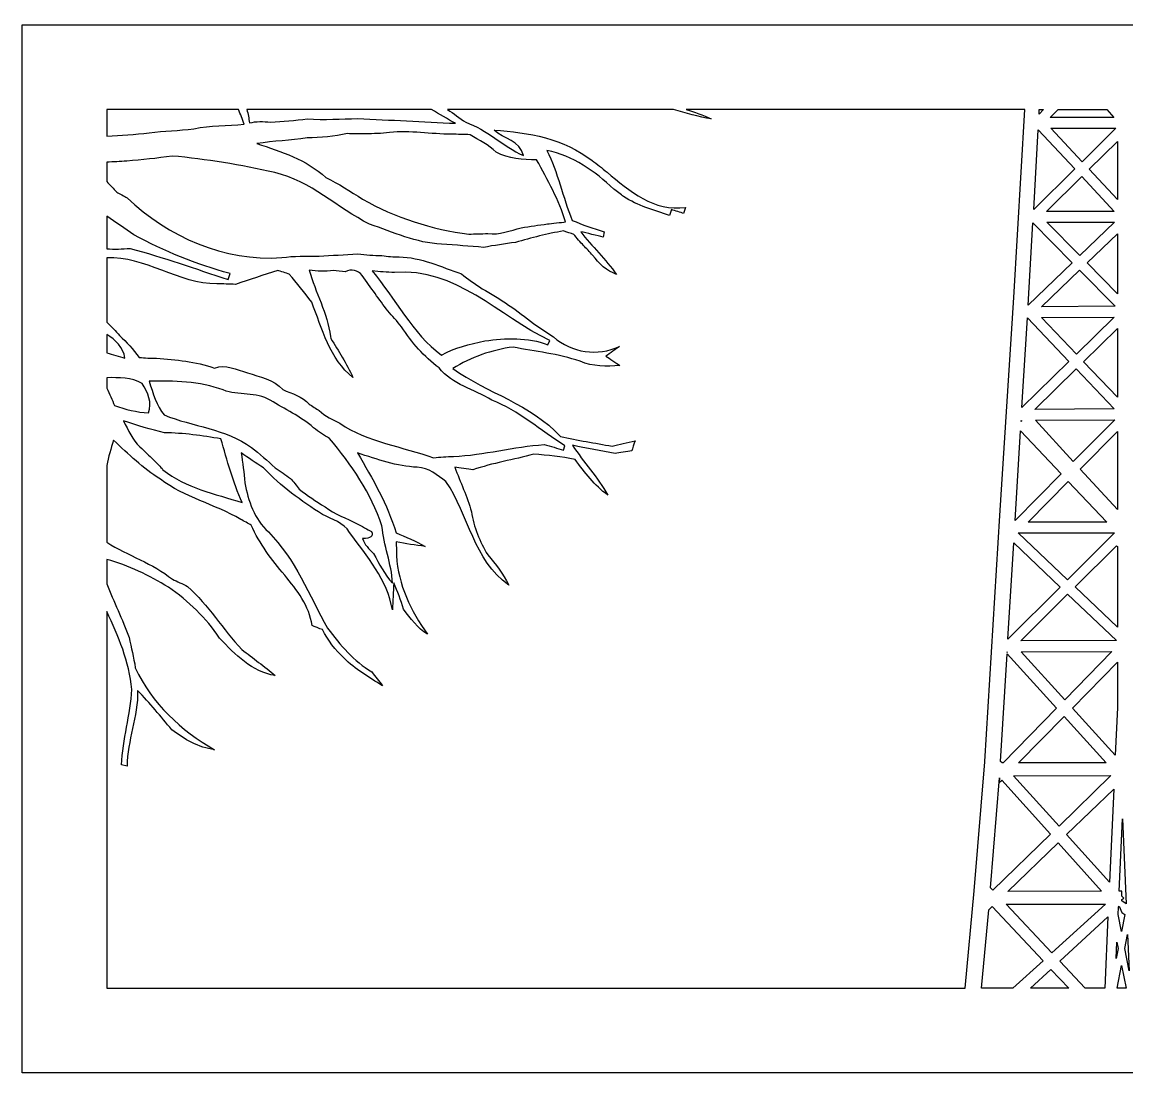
# Model space of a CAD drawing. Extents: x -437 to 3052, y -819 to 142.
# Drawn here: x -436.8 to -200, y -320 to -94.7 of the extents above; entities that cross this region are included whole.
import ezdxf

# ---------------------------------------------------------------- set-up
doc = ezdxf.new("R2010")
doc.units = 0
doc.layers.add('LAYER_1', color=7, linetype='CONTINUOUS')

msp = doc.modelspace()

# ---------------------------------------------------------------- linework, layer by layer
at = {"layer": 'LAYER_1', "color": 7}
for points in [[(-218.77, -113.41), (-217.84, -113.41), (-218.82, -114.4), (-218.77, -113.41)], [(-214.73, -113.41), (-204.32, -113.41), (-202.78, -115.12), (-216.42, -115.12), (-214.73, -113.41)], [(-219.01, -117.76), (-211.19, -126.18), (-219.98, -134.9), (-219.01, -117.76)], [(-209.61, -124.62), (-216.27, -117.43), (-202.36, -117.43), (-209.61, -124.62)], [(-208.09, -126.25), (-202.04, -120.26), (-202.04, -132.76), (-208.09, -126.25)], [(-217.25, -135.31), (-209.68, -127.81), (-202.74, -135.29), (-217.25, -135.31)], [(-220.14, -137.73), (-211.7, -146.3), (-221.14, -155.38), (-220.14, -137.73)], [(-202.65, -137.6), (-210.11, -144.77), (-217.13, -137.62), (-202.65, -137.6)], [(-208.55, -146.34), (-202.04, -140.08), (-202.04, -152.95), (-208.55, -146.34)], [(-202.52, -155.63), (-218.29, -155.71), (-210.14, -147.88), (-202.52, -155.63)], [(-212.42, -167.47), (-222.49, -177.36), (-221.31, -158.11), (-212.42, -167.47)], [(-202.74, -157.94), (-210.83, -165.9), (-218.32, -158.02), (-202.74, -157.94)], [(-209.31, -167.5), (-202.04, -160.36), (-202.04, -175.13), (-209.31, -167.5)], [(-202.76, -177.63), (-219.74, -177.75), (-210.9, -169.06), (-202.76, -177.63)], [(-219.59, -180.06), (-202.62, -179.94), (-211.48, -188.9), (-219.59, -180.06)], [(-214.09, -191.54), (-223.97, -201.56), (-222.79, -182.33), (-214.09, -191.54)], [(-222.67, -180.3), (-222.65, -180.08), (-222.63, -180.08), (-222.51, -180.21), (-222.67, -180.3)], [(-209.98, -190.54), (-202.04, -182.5), (-202.04, -199.18), (-209.98, -190.54)], [(-221.19, -201.89), (-212.56, -193.16), (-204.3, -201.91), (-221.19, -201.89)], [(-202.67, -204.23), (-212.72, -214.25), (-223.27, -204.2), (-202.67, -204.23)], [(-214.31, -215.83), (-225.49, -226.98), (-224.25, -206.36), (-214.31, -215.83)], [(-211.11, -215.78), (-202.26, -206.98), (-202.04, -207.12), (-202.04, -224.41), (-211.11, -215.78)], [(-222.76, -227.38), (-212.7, -217.36), (-202.25, -227.3), (-222.76, -227.38)], [(-222.67, -229.7), (-203.25, -229.62), (-213.32, -239.97), (-222.67, -229.7)], [(-215.08, -241.78), (-226.51, -253.53), (-226.75, -253.53), (-227.06, -253.23), (-225.68, -230.13), (-215.08, -241.78)], [(-225.66, -229.84), (-225.65, -229.71), (-225.65, -229.71), (-225.66, -229.84)], [(-211.68, -241.77), (-202.04, -231.96), (-202.04, -241.65), (-202.5, -251.87), (-211.68, -241.77)], [(-223.23, -253.53), (-213.45, -243.57), (-204.42, -253.51), (-223.23, -253.53)], [(-226.84, -257.2), (-216.37, -268.84), (-228.72, -280.84), (-229.21, -280.32), (-227.32, -256.72), (-227.37, -257.74), (-226.84, -257.2)], [(-224.27, -256.28), (-203.42, -256.26), (-214.55, -267.08), (-224.27, -256.28)], [(-203.72, -279.11), (-212.91, -268.9), (-202.83, -259.16), (-203.72, -279.11)], [(-200.96, -265.5), (-200.14, -283.71), (-201.05, -283.09), (-201.05, -282.79), (-200.63, -282.54), (-201.05, -282.08), (-201.05, -281.03), (-201.65, -281.03), (-200.96, -265.5)], [(-225.5, -281.08), (-214.73, -270.66), (-205.41, -281.03), (-225.5, -281.08)], [(-204.62, -283.78), (-216.1, -294.25), (-225.91, -283.82), (-204.62, -283.78)], [(-224.43, -301.85), (-231.13, -301.85), (-229.62, -285.05), (-228.86, -284.32), (-217.98, -295.97), (-224.43, -301.85)], [(-204.74, -301.85), (-208.94, -301.85), (-214.4, -296.06), (-204.05, -286.5), (-204.74, -301.85)], [(-201.81, -284.43), (-201.63, -284.27), (-201.07, -285.59), (-200.43, -286.02), (-201.15, -289.68), (-201.88, -286.01), (-201.81, -284.43)], [(-200.44, -293.32), (-199.85, -290.31), (-199.5, -298.1), (-200.44, -293.32)], [(-202.14, -291.95), (-201.87, -293.32), (-202.3, -295.47), (-202.14, -291.95)], [(-220.67, -301.85), (-216.27, -297.79), (-212.48, -301.85), (-220.67, -301.85)], [(-202.12, -301.85), (-201.15, -296.95), (-200.19, -301.85), (-202.12, -301.85)]]:
    msp.add_lwpolyline(points, dxfattribs=at)
for points, knots in [([(17.42, -95.27), (17.42, -95.27), (15.49, -95.27), (15.49, -95.27), (15.49, -95.27), (14.66, -95.27), (14.66, -95.27), (14.66, -95.27), (11.76, -95.27), (11.76, -95.27), (11.76, -95.27), (-6.99, -95.27), (-6.99, -95.27), (-6.99, -95.27), (-8.7, -95.27), (-8.7, -95.27), (-8.7, -95.27), (-29.09, -95.27), (-29.09, -95.27), (-29.18, -95.08), (-29.27, -94.88), (-29.36, -94.69), (-29.37, -94.88), (-29.36, -95.08), (-29.36, -95.27), (-29.36, -95.27), (-180.94, -95.27), (-180.94, -95.27), (-180.94, -95.27), (-185.06, -95.27), (-185.06, -95.27), (-185.06, -95.27), (-196.95, -95.27), (-196.95, -95.27), (-196.95, -95.27), (-202.89, -95.27), (-202.89, -95.27), (-202.89, -95.27), (-214.78, -95.27), (-214.78, -95.27), (-214.78, -95.27), (-220.91, -95.27), (-220.91, -95.27), (-220.91, -95.27), (-324.89, -95.27), (-324.89, -95.27), (-324.89, -95.27), (-365.14, -95.27), (-365.14, -95.27), (-365.14, -95.27), (-382.48, -95.27), (-382.48, -95.27), (-382.48, -95.27), (-403.86, -95.27), (-403.86, -95.27), (-403.86, -95.27), (-420.53, -95.27), (-420.53, -95.27), (-420.53, -95.27), (-429.46, -95.27), (-429.46, -95.27), (-429.46, -95.27), (-432.41, -95.27), (-432.41, -95.27), (-432.41, -95.27), (-436.81, -95.27), (-436.81, -95.27), (-436.81, -95.27), (-436.81, -105.03), (-436.81, -105.03), (-436.81, -105.03), (-436.81, -107.94), (-436.81, -107.94), (-436.81, -107.94), (-436.81, -118.63), (-436.81, -118.63), (-436.81, -118.63), (-436.81, -124.14), (-436.81, -124.14), (-436.81, -124.14), (-436.81, -142.83), (-436.81, -142.83), (-436.81, -142.83), (-436.81, -154.91), (-436.81, -154.91), (-436.81, -154.91), (-436.81, -320), (-436.81, -320), (-436.81, -320), (-432.41, -320), (-432.41, -320), (-432.41, -320), (-236.25, -320), (-236.25, -320), (-236.25, -320), (-232.68, -320), (-232.68, -320), (-232.68, -320), (-223.17, -320), (-223.17, -320), (-223.17, -320), (-219.69, -320), (-219.69, -320), (-219.69, -320), (-215.88, -320), (-215.88, -320), (-215.88, -320), (-212.32, -320), (-212.32, -320), (-212.32, -320), (-205.55, -320), (-205.55, -320), (-205.55, -320), (-203.38, -320), (-203.38, -320), (-203.38, -320), (-203.38, -319.85), (-203.38, -319.85), (-203.38, -319.85), (-203.34, -320), (-203.34, -320), (-203.34, -320), (-201.02, -320), (-201.02, -320), (-201.02, -320), (-200.88, -320), (-200.88, -320), (-200.88, -320), (-196.34, -320), (-196.34, -320), (-196.34, -320), (-189.62, -320), (-189.62, -320), (-189.62, -320), (-186.22, -320), (-186.22, -320), (-186.22, -320), (-180.15, -320), (-180.15, -320), (-180.15, -320), (-176.67, -320), (-176.67, -320), (-176.67, -320), (-169.2, -320), (-169.2, -320), (-169.2, -320), (-165.64, -320), (-165.64, -320), (-165.64, -320), (-110.98, -320), (-110.98, -320), (-110.98, -320), (-66.02, -320), (-66.02, -320), (-65.11, -319.95), (-64.21, -319.95), (-63.31, -320), (-63.31, -320), (-29.53, -320), (-29.53, -320), (-29.53, -320), (-11.16, -320), (-11.16, -320), (-11.16, -320), (6.77, -320), (6.77, -320), (6.77, -320), (28.36, -320), (28.36, -320), (28.36, -320), (31.47, -320), (31.47, -320), (31.47, -320), (34.85, -320), (34.85, -320), (34.85, -320), (34.85, -319.49), (34.85, -319.49), (34.85, -319.49), (34.85, -312.97), (34.85, -312.97), (34.85, -312.97), (34.85, -304.36), (34.85, -304.36), (34.85, -304.36), (34.85, -300.61), (34.85, -300.61), (34.85, -300.61), (34.85, -297.56), (34.85, -297.56), (34.85, -297.56), (34.85, -296.29), (34.85, -296.29), (34.85, -296.29), (34.85, -292.44), (34.85, -292.44), (34.85, -292.44), (34.85, -285.19), (34.85, -285.19), (34.85, -285.19), (34.85, -282.49), (34.85, -282.49), (34.85, -282.49), (34.85, -268.72), (34.85, -268.72), (34.85, -268.72), (34.85, -263.55), (34.85, -263.55), (34.85, -263.55), (34.85, -243.32), (34.85, -243.32), (34.85, -243.32), (34.85, -237.73), (34.85, -237.73), (34.85, -237.73), (34.85, -233.34), (34.85, -233.34), (34.85, -233.34), (34.85, -230.12), (34.85, -230.12), (34.85, -230.12), (34.85, -209.73), (34.85, -209.73), (34.85, -209.73), (34.85, -181.51), (34.85, -181.51), (34.85, -181.51), (34.85, -168.73), (34.85, -168.73), (34.85, -168.73), (34.85, -166.07), (34.85, -166.07), (34.85, -166.07), (34.85, -152.29), (34.85, -152.29), (34.85, -152.29), (34.85, -145.5), (34.85, -145.5), (34.85, -145.5), (34.85, -120.15), (34.85, -120.15), (34.85, -120.15), (34.85, -117.24), (34.85, -117.24), (34.85, -117.24), (34.85, -113.36), (34.85, -113.36), (34.85, -113.36), (34.85, -109.72), (34.85, -109.72), (34.85, -109.72), (34.85, -95.27), (34.85, -95.27), (34.85, -95.27), (28.36, -95.27), (28.36, -95.27), (28.36, -95.27), (17.42, -95.27), (17.42, -95.27)], [0, 0, 0, 0, 1, 1, 1, 2, 2, 2, 3, 3, 3, 4, 4, 4, 5, 5, 5, 6, 6, 6, 7, 7, 7, 8, 8, 8, 9, 9, 9, 10, 10, 10, 11, 11, 11, 12, 12, 12, 13, 13, 13, 14, 14, 14, 15, 15, 15, 16, 16, 16, 17, 17, 17, 18, 18, 18, 19, 19, 19, 20, 20, 20, 21, 21, 21, 22, 22, 22, 23, 23, 23, 24, 24, 24, 25, 25, 25, 26, 26, 26, 27, 27, 27, 28, 28, 28, 29, 29, 29, 30, 30, 30, 31, 31, 31, 32, 32, 32, 33, 33, 33, 34, 34, 34, 35, 35, 35, 36, 36, 36, 37, 37, 37, 38, 38, 38, 39, 39, 39, 40, 40, 40, 41, 41, 41, 42, 42, 42, 43, 43, 43, 44, 44, 44, 45, 45, 45, 46, 46, 46, 47, 47, 47, 48, 48, 48, 49, 49, 49, 50, 50, 50, 51, 51, 51, 52, 52, 52, 53, 53, 53, 54, 54, 54, 55, 55, 55, 56, 56, 56, 57, 57, 57, 58, 58, 58, 59, 59, 59, 60, 60, 60, 61, 61, 61, 62, 62, 62, 63, 63, 63, 64, 64, 64, 65, 65, 65, 66, 66, 66, 67, 67, 67, 68, 68, 68, 69, 69, 69, 70, 70, 70, 71, 71, 71, 72, 72, 72, 73, 73, 73, 74, 74, 74, 75, 75, 75, 76, 76, 76, 77, 77, 77, 78, 78, 78, 79, 79, 79, 80, 80, 80, 81, 81, 81, 82, 82, 82, 83, 83, 83, 84, 84, 84, 85, 85, 85, 86, 86, 86, 86]), ([(-418.67, -113.41), (-418.67, -113.41), (-390.44, -113.41), (-390.44, -113.41), (-389.99, -114.45), (-389.57, -115.51), (-389.19, -116.59), (-392.83, -116.99), (-396.4, -116.76), (-400.03, -117.55), (-403.16, -117.99), (-406.41, -117.99), (-409.54, -118.42), (-412.61, -118.77), (-415.63, -119), (-418.67, -119.13), (-418.67, -119.13), (-418.67, -113.41), (-418.67, -113.41)], [0, 0, 0, 0, 1, 1, 1, 2, 2, 2, 3, 3, 3, 4, 4, 4, 5, 5, 5, 6, 6, 6, 6]), ([(-232.73, -280.99), (-232.73, -280.99), (-234.66, -301.85), (-234.66, -301.85), (-234.66, -301.85), (-418.67, -301.85), (-418.67, -301.85), (-418.67, -301.85), (-418.67, -221.08), (-418.67, -221.08), (-416.12, -226.37), (-413.91, -231.82), (-413.26, -237.76), (-413.57, -243.17), (-415.3, -248.52), (-415.5, -253.97), (-415.5, -253.97), (-414.29, -254.23), (-414.29, -254.23), (-414.32, -248.7), (-411.89, -243.58), (-412.04, -238.02), (-409.4, -240.71), (-407.07, -243.56), (-404.74, -246.42), (-402.03, -248.47), (-398.96, -250.25), (-395.59, -250.69), (-402.71, -246.55), (-409.05, -240.82), (-412.54, -233.13), (-412.87, -230.92), (-413.47, -228.76), (-413.83, -226.67), (-415.36, -222.74), (-417.11, -218.96), (-418.67, -215.13), (-418.67, -215.13), (-418.67, -209.92), (-418.67, -209.92), (-413.95, -211.12), (-409.59, -213.37), (-405.41, -215.87), (-401.16, -218.82), (-397.38, -222.4), (-394.49, -226.75), (-391.1, -230.34), (-387.59, -233.97), (-382.53, -234.81), (-384.9, -232.87), (-387.3, -231.04), (-389.7, -229.22), (-393.76, -224.89), (-396.88, -219.67), (-401.33, -215.74), (-402.43, -215.12), (-403.57, -214.62), (-404.59, -214.16), (-408.82, -210.73), (-414.12, -209.06), (-418.67, -206.23), (-418.67, -206.23), (-418.67, -189.74), (-418.67, -189.74), (-418.27, -187.93), (-417.8, -186.13), (-417.19, -184.36), (-414, -187.36), (-410.93, -190.32), (-407.16, -192.72), (-402.04, -196.61), (-395.49, -198.06), (-389.91, -201.31), (-389.36, -201.62), (-388.26, -202.24), (-387.71, -202.55), (-385.88, -206.55), (-383.36, -209.99), (-380.52, -213.28), (-377.91, -216.48), (-375.23, -219.84), (-374.65, -224.1), (-374.18, -224.25), (-373.04, -224.75), (-372.45, -224.94), (-371.23, -227.18), (-369.72, -229.37), (-367.8, -231.04), (-365.47, -233.5), (-362.37, -235.16), (-359.57, -236.98), (-360.28, -235.96), (-361.03, -235.06), (-361.86, -234.01), (-365.68, -231.73), (-368.6, -228.29), (-371.32, -224.65), (-375.28, -217.59), (-378.23, -209.81), (-384.02, -204), (-387.01, -201.2), (-388.37, -197.35), (-389.06, -193.45), (-389.27, -191.28), (-389.52, -189.23), (-389.84, -187.02), (-388.27, -188.19), (-386.66, -189.23), (-385.05, -190.28), (-381.38, -194.22), (-376.94, -197.36), (-372.41, -200.27), (-370.29, -201.35), (-367.9, -201.99), (-366.63, -204.1), (-362.96, -209.23), (-358.46, -214.23), (-357.44, -220.73), (-357.34, -218.79), (-357.23, -216.86), (-357.13, -214.92), (-356.29, -216.77), (-355.62, -218.69), (-355.06, -220.58), (-353.48, -222.54), (-352.09, -224.69), (-349.89, -225.93), (-353.49, -220.96), (-356.22, -215.35), (-356.54, -209.07), (-356.54, -208.28), (-356.59, -206.82), (-356.63, -206.15), (-354.56, -206.56), (-352.56, -206.81), (-350.44, -207.1), (-352.41, -205.94), (-354.61, -205.1), (-356.65, -204.18), (-358.45, -198.08), (-361.73, -192.56), (-364.9, -187.07), (-360.66, -188.44), (-356.46, -189.93), (-352.12, -190.15), (-349.65, -190.16), (-347.76, -191.95), (-345.95, -193.19), (-341.01, -200.43), (-340.09, -210.06), (-332.45, -215.41), (-333.76, -213.02), (-335.26, -210.83), (-337, -208.95), (-338.66, -206.05), (-340.01, -202.99), (-340.5, -199.68), (-341.39, -196.37), (-342.89, -193.39), (-344.05, -190.13), (-343.07, -190.32), (-341.19, -190.53), (-340.21, -190.71), (-335.95, -189.2), (-331.45, -188.55), (-327.15, -187.32), (-324.13, -187.63), (-321.19, -187.8), (-318.29, -188.47), (-316.2, -191.25), (-314.11, -194.03), (-311.27, -196.12), (-313.41, -192.28), (-316.41, -189.08), (-318.86, -185.4), (-315.84, -186.11), (-312.74, -186.59), (-309.69, -187.18), (-308.86, -187.05), (-307.06, -186.71), (-306.13, -186.62), (-305.97, -186.15), (-305.63, -185.08), (-305.43, -184.48), (-307.12, -184.86), (-308.8, -185.24), (-310.36, -185.65), (-314.01, -184.87), (-317.77, -184.44), (-321.38, -183.54), (-327.73, -176.63), (-337.1, -174.25), (-344.49, -168.98), (-340.59, -166.56), (-336.18, -164.97), (-331.56, -164.36), (-326.82, -165.36), (-321.88, -165.78), (-317.21, -167.42), (-314.46, -168.57), (-311.6, -168.57), (-308.67, -168.34), (-309.42, -167.84), (-310.91, -166.83), (-311.66, -166.32), (-310.84, -165.8), (-309.44, -164.68), (-308.77, -164.24), (-313.5, -166.39), (-318.98, -165.66), (-322.92, -162.16), (-324.3, -161.19), (-325.83, -160.3), (-327.21, -159.33), (-330.59, -156.53), (-334.33, -154.01), (-338.18, -151.85), (-339.68, -150.84), (-341.29, -149.79), (-342.63, -148.7), (-346.94, -147.18), (-351.34, -145.1), (-356, -145.04), (-357.18, -145.05), (-358.43, -144.91), (-359.68, -144.77), (-361.37, -144.75), (-363.13, -144.57), (-364.9, -144.4), (-367.67, -144.55), (-370.45, -144.7), (-373.12, -144.89), (-375.82, -144.81), (-378.56, -144.84), (-381.14, -145.19), (-393.51, -146.05), (-405.45, -140.75), (-414.31, -132.37), (-414.86, -132.06), (-415.96, -131.45), (-416.51, -131.14), (-417.23, -130.37), (-417.95, -129.61), (-418.67, -128.86), (-418.67, -128.86), (-418.67, -124.75), (-418.67, -124.75), (-417.25, -124.66), (-415.83, -124.58), (-414.36, -124.48), (-411.15, -124.2), (-407.94, -123.93), (-404.66, -123.41), (-397.33, -124.07), (-389.92, -125.28), (-382.67, -126.97), (-374.9, -128.69), (-369.26, -134.58), (-362.31, -138.01), (-357.29, -139.76), (-352.3, -142.03), (-346.93, -142.32), (-343.88, -142.52), (-340.82, -142.72), (-337.92, -143), (-335.58, -142.58), (-333.39, -142.23), (-331.08, -141.93), (-327.64, -140.94), (-324.24, -140.07), (-320.79, -139.47), (-320.21, -139.66), (-319.03, -140.04), (-318.56, -140.2), (-318, -140.9), (-317.06, -141.99), (-316.47, -142.58), (-315.99, -143.13), (-315.01, -144.1), (-314.53, -144.65), (-313.19, -146.53), (-311.46, -148), (-309.38, -148.81), (-311.71, -145.56), (-314.7, -142.75), (-317.07, -139.63), (-315.86, -139.89), (-313.46, -140.53), (-312.25, -140.79), (-312.25, -140.79), (-312.02, -139.68), (-312.02, -139.68), (-314.38, -138.92), (-316.73, -138.16), (-318.89, -137.2), (-320.92, -132.21), (-321.93, -126.9), (-324.31, -122.19), (-318.7, -123.34), (-314.06, -126.68), (-309.96, -130.5), (-309.45, -130.93), (-308.39, -131.66), (-307.88, -132.09), (-304.89, -134.11), (-301.4, -134.97), (-298.02, -136.19), (-298.02, -136.19), (-297.6, -134.89), (-297.6, -134.89), (-296.89, -135.11), (-295.6, -135.53), (-295.01, -135.72), (-295.01, -135.72), (-294.59, -134.42), (-294.59, -134.42), (-301.28, -135.41), (-306.71, -130.89), (-311.4, -126.88), (-312.54, -125.99), (-313.56, -125.13), (-314.62, -124.4), (-320.64, -119.7), (-328.25, -118.29), (-335.65, -117.87), (-333.53, -119.74), (-330.12, -120.05), (-329.35, -123.32), (-333.75, -121.24), (-337.18, -117.77), (-341.73, -116.17), (-343.03, -115.26), (-344.32, -114.34), (-345.61, -113.41), (-345.61, -113.41), (-297.18, -113.41), (-297.18, -113.41), (-294.5, -114.23), (-291.83, -115.01), (-289.11, -115.44), (-290.84, -114.63), (-292.66, -114.02), (-294.46, -113.41), (-294.46, -113.41), (-221.9, -113.41), (-221.9, -113.41), (-221.9, -113.41), (-224.26, -153.76), (-224.26, -153.76), (-224.26, -153.76), (-227.2, -200.47), (-227.2, -200.47), (-227.2, -200.47), (-230.45, -253.26), (-230.45, -253.26), (-230.45, -253.26), (-230.45, -253.27), (-230.45, -253.27), (-230.45, -253.27), (-232.73, -280.99), (-232.73, -280.99)], [0, 0, 0, 0, 1, 1, 1, 2, 2, 2, 3, 3, 3, 4, 4, 4, 5, 5, 5, 6, 6, 6, 7, 7, 7, 8, 8, 8, 9, 9, 9, 10, 10, 10, 11, 11, 11, 12, 12, 12, 13, 13, 13, 14, 14, 14, 15, 15, 15, 16, 16, 16, 17, 17, 17, 18, 18, 18, 19, 19, 19, 20, 20, 20, 21, 21, 21, 22, 22, 22, 23, 23, 23, 24, 24, 24, 25, 25, 25, 26, 26, 26, 27, 27, 27, 28, 28, 28, 29, 29, 29, 30, 30, 30, 31, 31, 31, 32, 32, 32, 33, 33, 33, 34, 34, 34, 35, 35, 35, 36, 36, 36, 37, 37, 37, 38, 38, 38, 39, 39, 39, 40, 40, 40, 41, 41, 41, 42, 42, 42, 43, 43, 43, 44, 44, 44, 45, 45, 45, 46, 46, 46, 47, 47, 47, 48, 48, 48, 49, 49, 49, 50, 50, 50, 51, 51, 51, 52, 52, 52, 53, 53, 53, 54, 54, 54, 55, 55, 55, 56, 56, 56, 57, 57, 57, 58, 58, 58, 59, 59, 59, 60, 60, 60, 61, 61, 61, 62, 62, 62, 63, 63, 63, 64, 64, 64, 65, 65, 65, 66, 66, 66, 67, 67, 67, 68, 68, 68, 69, 69, 69, 70, 70, 70, 71, 71, 71, 72, 72, 72, 73, 73, 73, 74, 74, 74, 75, 75, 75, 76, 76, 76, 77, 77, 77, 78, 78, 78, 79, 79, 79, 80, 80, 80, 81, 81, 81, 82, 82, 82, 83, 83, 83, 84, 84, 84, 85, 85, 85, 86, 86, 86, 87, 87, 87, 88, 88, 88, 89, 89, 89, 90, 90, 90, 91, 91, 91, 92, 92, 92, 93, 93, 93, 94, 94, 94, 95, 95, 95, 96, 96, 96, 97, 97, 97, 98, 98, 98, 99, 99, 99, 100, 100, 100, 101, 101, 101, 102, 102, 102, 103, 103, 103, 104, 104, 104, 105, 105, 105, 106, 106, 106, 107, 107, 107, 108, 108, 108, 109, 109, 109, 110, 110, 110, 111, 111, 111, 112, 112, 112, 113, 113, 113, 114, 114, 114, 115, 115, 115, 116, 116, 116, 117, 117, 117, 118, 118, 118, 119, 119, 119, 120, 120, 120, 120]), ([(-349.04, -113.41), (-347.39, -114.46), (-345.68, -115.47), (-343.89, -116.39), (-350.94, -116.08), (-357.83, -115.69), (-364.88, -115.38), (-368.41, -115.43), (-372.01, -115.71), (-375.69, -115.44), (-378.27, -115.78), (-380.93, -115.98), (-383.6, -116.17), (-385.08, -115.95), (-386.65, -115.97), (-388.06, -116.3), (-388.21, -115.33), (-388.4, -114.37), (-388.61, -113.41), (-388.61, -113.41), (-349.04, -113.41), (-349.04, -113.41)], [0, 0, 0, 0, 1, 1, 1, 2, 2, 2, 3, 3, 3, 4, 4, 4, 5, 5, 5, 6, 6, 6, 7, 7, 7, 7]), ([(-340.78, -118.84), (-338.85, -120.12), (-336.77, -120.92), (-335.23, -122.6), (-332.44, -124.02), (-329.51, -124.19), (-326.53, -124.23), (-324.15, -128.54), (-321.78, -132.85), (-320.3, -137.53), (-321.24, -137.62), (-323.27, -137.89), (-324.21, -137.98), (-326.09, -138.16), (-327.89, -138.5), (-329.8, -138.8), (-332.19, -139.34), (-334.49, -140.43), (-336.96, -140.03), (-338.41, -140.09), (-339.7, -140.06), (-341.03, -140.16), (-348.91, -139.19), (-356.92, -136.6), (-363.83, -132.66), (-366.43, -131.03), (-368.98, -129.29), (-371.69, -128.02), (-375.91, -124.16), (-381.21, -122.45), (-386.5, -120.74), (-382.94, -120.18), (-379.26, -120.06), (-375.7, -119.5), (-372.84, -119.51), (-369.87, -119.16), (-367.09, -118.61), (-365.8, -118.63), (-364.51, -118.66), (-363.22, -118.68), (-361.49, -118.58), (-359.81, -118.6), (-358.05, -118.38), (-353.59, -117.85), (-349.2, -118.74), (-344.77, -118.73), (-343.48, -118.75), (-342.07, -118.81), (-340.78, -118.84)], [0, 0, 0, 0, 1, 1, 1, 2, 2, 2, 3, 3, 3, 4, 4, 4, 5, 5, 5, 6, 6, 6, 7, 7, 7, 8, 8, 8, 9, 9, 9, 10, 10, 10, 11, 11, 11, 12, 12, 12, 13, 13, 13, 14, 14, 14, 15, 15, 15, 16, 16, 16, 16]), ([(-418.67, -136.28), (-416.72, -137.62), (-414.76, -138.94), (-412.85, -140.33), (-406.29, -143.76), (-399.58, -146.72), (-392.24, -148.56), (-392.24, -148.56), (-392.66, -149.87), (-392.66, -149.87), (-399.73, -147.59), (-406.6, -145.11), (-413.66, -143.22), (-415.36, -143.37), (-417.01, -143.38), (-418.67, -143.32), (-418.67, -143.32), (-418.67, -136.28), (-418.67, -136.28)], [0, 0, 0, 0, 1, 1, 1, 2, 2, 2, 3, 3, 3, 4, 4, 4, 5, 5, 5, 6, 6, 6, 6]), ([(-418.67, -145.23), (-410.52, -144.77), (-403.16, -150.94), (-395.05, -150.81), (-393.75, -150.83), (-392.34, -150.89), (-391.05, -150.92), (-388.12, -149.89), (-384.96, -148.95), (-382.02, -147.92), (-381.44, -148.11), (-380.14, -148.53), (-379.55, -148.72), (-377.97, -150.68), (-376.28, -152.67), (-374.74, -154.74), (-372.51, -160.32), (-370.9, -167.01), (-365.9, -170.86), (-367.29, -167.91), (-368.99, -165.13), (-370.62, -162.51), (-370.62, -162.51), (-370.74, -162.08), (-370.74, -162.08), (-371.35, -157.15), (-373.93, -152.64), (-375.25, -147.88), (-373.53, -148.17), (-371.84, -148.19), (-370.08, -147.97), (-369.45, -148.05), (-368.2, -148.19), (-367.57, -148.26), (-366.17, -147.53), (-364.83, -147.83), (-363.93, -149.04), (-362.03, -151.63), (-360.25, -154.17), (-358.44, -156.59), (-357.49, -157.69), (-356.42, -158.82), (-355.52, -160.03), (-353.22, -163.4), (-350.7, -166.45), (-347.43, -168.82), (-344.59, -172.49), (-339.92, -173.34), (-336.15, -175.74), (-330.38, -178), (-325.65, -182.28), (-320.46, -185.54), (-320.46, -185.54), (-320.77, -186.49), (-320.77, -186.49), (-322.07, -186.07), (-323.48, -185.61), (-324.93, -185.28), (-331.43, -185.67), (-337.76, -187.57), (-344.34, -187.8), (-345.79, -187.86), (-347.23, -187.92), (-348.6, -188.13), (-355.24, -185.73), (-362.72, -184.75), (-368.7, -180.72), (-370.27, -179.95), (-371.84, -179.18), (-373.14, -177.97), (-373.69, -177.66), (-374.75, -176.93), (-375.3, -176.62), (-376.69, -174.86), (-379, -174.37), (-380.92, -173.49), (-382.93, -171.26), (-385.91, -170.83), (-388.46, -169.87), (-390.86, -169.23), (-393.18, -167.96), (-395.56, -168.89), (-399.64, -167.44), (-403.83, -167.14), (-407.99, -166.72), (-409.32, -166.81), (-410.45, -166.71), (-411.71, -166.57), (-412.97, -164.84), (-414.43, -163.32), (-415.93, -161.92), (-416.74, -160.88), (-417.68, -159.94), (-418.67, -159.04), (-418.67, -159.04), (-418.67, -145.23), (-418.67, -145.23)], [0, 0, 0, 0, 1, 1, 1, 2, 2, 2, 3, 3, 3, 4, 4, 4, 5, 5, 5, 6, 6, 6, 7, 7, 7, 8, 8, 8, 9, 9, 9, 10, 10, 10, 11, 11, 11, 12, 12, 12, 13, 13, 13, 14, 14, 14, 15, 15, 15, 16, 16, 16, 17, 17, 17, 18, 18, 18, 19, 19, 19, 20, 20, 20, 21, 21, 21, 22, 22, 22, 23, 23, 23, 24, 24, 24, 25, 25, 25, 26, 26, 26, 27, 27, 27, 28, 28, 28, 29, 29, 29, 30, 30, 30, 31, 31, 31, 32, 32, 32, 32]), ([(-361.78, -148.03), (-360.17, -148.29), (-358.61, -148.27), (-356.96, -148.41), (-343.97, -147.22), (-334.62, -157.72), (-323.7, -162.96), (-323.7, -162.96), (-324.13, -163.87), (-324.13, -163.87), (-328.4, -162.23), (-333.14, -162.4), (-337.64, -163.05), (-340.85, -163.72), (-344.09, -164.51), (-346.94, -166.09), (-353.12, -161.46), (-356.81, -153.97), (-361.78, -148.03)], [0, 0, 0, 0, 1, 1, 1, 2, 2, 2, 3, 3, 3, 4, 4, 4, 5, 5, 5, 6, 6, 6, 6]), ([(-418.67, -161.66), (-416.8, -162.86), (-415.15, -164.4), (-414.76, -166.76), (-416.07, -166.4), (-417.37, -166.01), (-418.67, -165.61), (-418.67, -165.61), (-418.67, -161.66), (-418.67, -161.66)], [0, 0, 0, 0, 1, 1, 1, 2, 2, 2, 3, 3, 3, 3]), ([(-418.67, -170.93), (-416.03, -170.92), (-413.36, -170.84), (-411.05, -172.16), (-409.86, -174.12), (-408.87, -176.28), (-409.71, -178.5), (-412.26, -178.34), (-414.65, -177.69), (-417.01, -176.93), (-417.51, -175.69), (-418.07, -174.42), (-418.67, -173.15), (-418.67, -173.15), (-418.67, -170.93), (-418.67, -170.93)], [0, 0, 0, 0, 1, 1, 1, 2, 2, 2, 3, 3, 3, 4, 4, 4, 5, 5, 5, 5]), ([(-361.9, -203.93), (-362.68, -203.54), (-364.21, -202.65), (-365, -202.27), (-367.2, -201.03), (-369.83, -200.32), (-371.88, -198.6), (-373.84, -197.44), (-375.65, -196.2), (-377.42, -194.84), (-377.86, -194.18), (-378.8, -193.08), (-379.28, -192.54), (-380.34, -191.8), (-381.4, -191.06), (-382.58, -190.29), (-384.16, -188.73), (-385.89, -187.25), (-387.66, -185.89), (-393.13, -181.89), (-400.26, -181.42), (-406.34, -178.93), (-408.04, -176.94), (-408.72, -174.23), (-409.6, -171.71), (-404.24, -171.61), (-398.79, -171.66), (-393.69, -173.57), (-390.47, -174.87), (-386.64, -173.88), (-383.61, -175.77), (-380.47, -177.71), (-377.17, -179.17), (-374.33, -181.66), (-373.19, -182.55), (-372.13, -183.29), (-370.91, -183.95), (-366.22, -189.53), (-361.99, -195.76), (-359.67, -202.68), (-359.33, -206.86), (-357.62, -210.82), (-357.4, -214.97), (-359.14, -213.09), (-360.25, -210.9), (-361.47, -208.66), (-362.46, -207.69), (-363.44, -206.71), (-363.81, -205.41), (-362.12, -205.43), (-361.46, -204.99), (-361.9, -203.93)], [0, 0, 0, 0, 1, 1, 1, 2, 2, 2, 3, 3, 3, 4, 4, 4, 5, 5, 5, 6, 6, 6, 7, 7, 7, 8, 8, 8, 9, 9, 9, 10, 10, 10, 11, 11, 11, 12, 12, 12, 13, 13, 13, 14, 14, 14, 15, 15, 15, 16, 16, 16, 17, 17, 17, 17]), ([(-394.21, -184.04), (-392.85, -188.68), (-391.61, -193.28), (-389.66, -197.72), (-395.55, -195.81), (-401.66, -194.63), (-406.62, -190.66), (-407.09, -190.11), (-408.08, -189.14), (-408.67, -188.55), (-409.54, -187.62), (-410.56, -186.76), (-411.55, -185.79), (-413.12, -184.23), (-414.04, -182.23), (-415.07, -180.19), (-412.12, -181.14), (-409.18, -182.09), (-406.28, -182.76), (-402.25, -182.75), (-398.17, -183.41), (-394.21, -184.04)], [0, 0, 0, 0, 1, 1, 1, 2, 2, 2, 3, 3, 3, 4, 4, 4, 5, 5, 5, 6, 6, 6, 7, 7, 7, 7])]:
    msp.add_open_spline(points, degree=3, knots=knots, dxfattribs=at)

doc.saveas('drawing.dxf')
